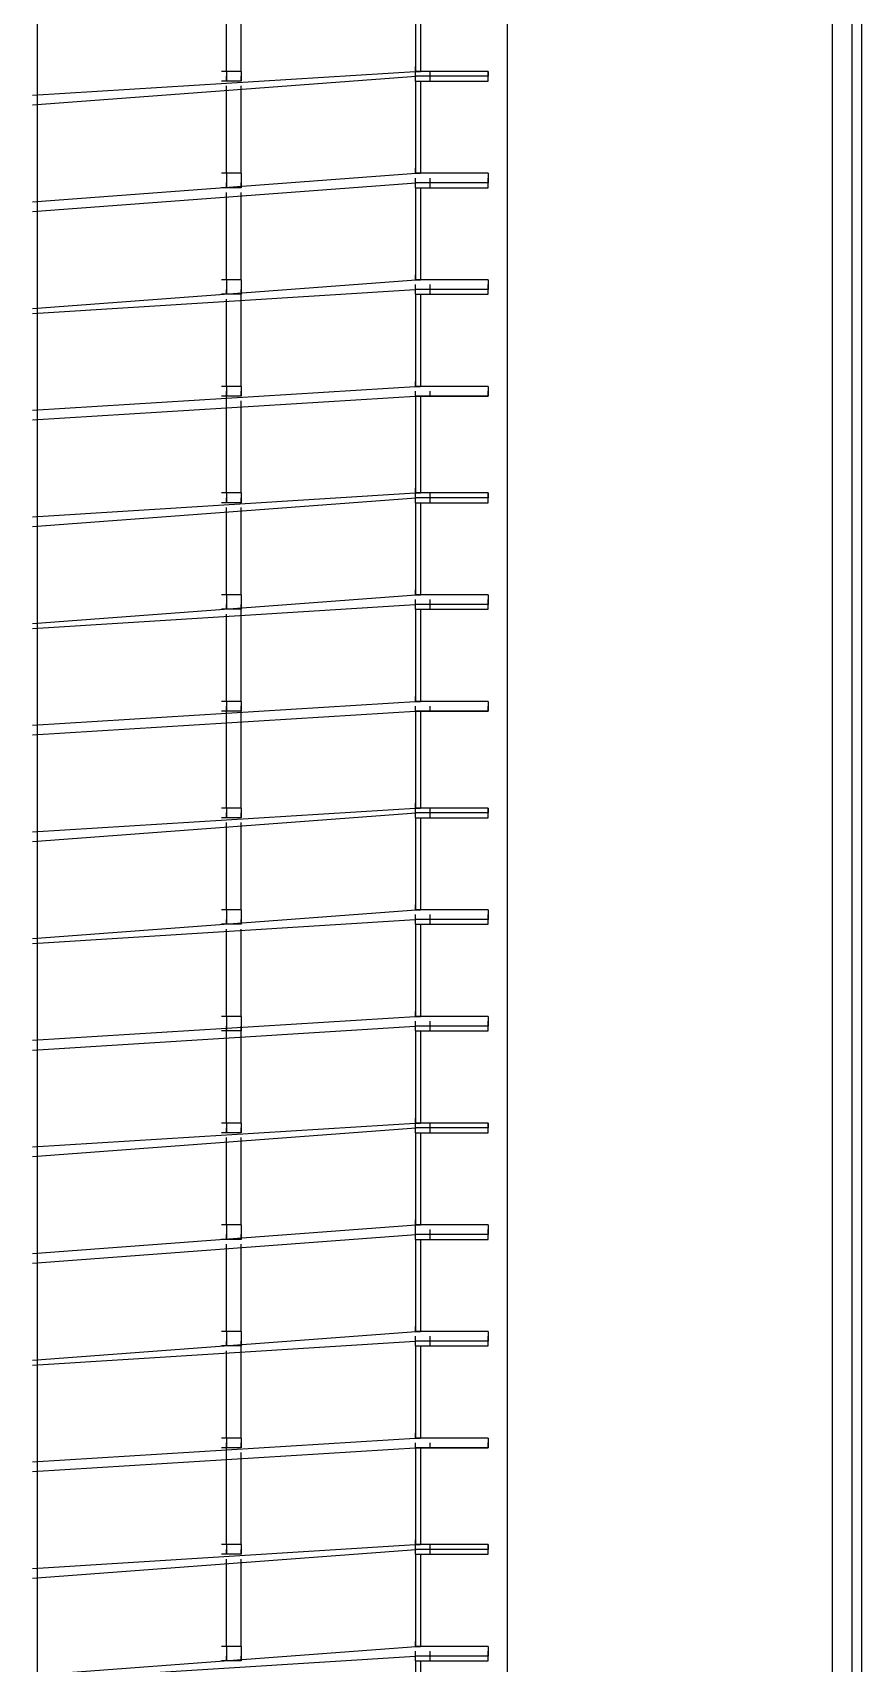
# Model space of a CAD drawing. Header units: inches. Extents: x 144 to 9879, y -166 to 6992.
# Drawn here: x 3853.4 to 4058.2, y 1625 to 2028.1 of the extents above; entities that cross this region are included whole.
import ezdxf

# ---------------------------------------------------------------- set-up
doc = ezdxf.new("R2010")
doc.units = ezdxf.units.IN
doc.header["$MEASUREMENT"] = 0

msp = doc.modelspace()

# ---------------------------------------------------------------- linework, layer by layer
at = {"color": 7}
for points in [[(4051.03, 2546.69), (4051.03, 1418.39)], [(4055.82, 2546.69), (4055.82, 1418.39)], [(4058.21, 2546.69), (4058.21, 1466.3)], [(3970.78, 1418.39), (3970.78, 2460.45)], [(3854.59, 960.85), (3854.59, 2183.76)], [(3901.3, 2018.47), (3901.3, 2041.23)], [(3904.9, 2018.47), (3904.9, 2041.23)], [(3948.02, 2041.23), (3948.02, 2018.47)], [(3949.22, 2041.23), (3949.22, 2018.47)], [(3948.02, 2018.47), (3948.02, 2019.67)], [(3949.22, 2018.47), (3853.39, 2012.48)], [(3949.22, 2017.27), (3853.39, 2010.09)], [(3904.9, 2018.47), (3900.11, 2018.47)], [(3904.9, 2016.08), (3900.11, 2016.08)], [(3901.3, 2018.47), (3901.3, 2016.08)], [(3901.3, 2016.08), (3901.3, 2017.27)], [(3904.9, 2018.47), (3904.9, 2016.08)], [(3904.9, 2016.08), (3904.9, 2017.27)], [(3965.98, 2018.47), (3948.02, 2018.47)], [(3948.02, 2018.47), (3949.22, 2018.47)], [(3948.02, 2016.08), (3948.02, 2018.47)], [(3965.98, 2017.27), (3948.02, 2017.27)], [(3948.02, 2016.08), (3948.02, 1993.32)], [(3948.02, 2016.08), (3949.22, 2016.08)], [(3949.22, 2016.08), (3949.22, 1993.32)], [(3949.22, 2016.08), (3965.98, 2016.08)], [(3951.61, 2016.08), (3951.61, 2018.47)], [(3965.98, 2018.47), (3965.98, 2017.27)], [(3965.98, 2016.08), (3965.98, 2018.47)], [(3901.3, 1993.32), (3901.3, 2014.88)], [(3904.9, 1993.32), (3904.9, 2014.88)], [(3949.22, 1993.32), (3853.39, 1986.13)], [(3904.9, 1993.32), (3900.11, 1993.32)], [(3901.3, 1993.32), (3901.3, 1989.73)], [(3904.9, 1993.32), (3904.9, 1989.73)], [(3948.02, 1993.32), (3948.02, 1994.52)], [(3965.98, 1993.32), (3948.02, 1993.32)], [(3948.02, 1993.32), (3949.22, 1993.32)], [(3948.02, 1989.73), (3948.02, 1992.12)], [(3951.61, 1989.73), (3951.61, 1992.12)], [(3965.98, 1993.32), (3965.98, 1990.92)], [(3965.98, 1989.73), (3965.98, 1992.12)], [(3949.22, 1990.92), (3853.39, 1983.74)], [(3904.9, 1989.73), (3900.11, 1989.73)], [(3901.3, 1989.73), (3901.3, 1990.92)], [(3901.3, 1966.97), (3901.3, 1988.53)], [(3904.9, 1989.73), (3904.9, 1990.92)], [(3904.9, 1966.97), (3904.9, 1988.53)], [(3965.98, 1990.92), (3948.02, 1990.92)], [(3948.02, 1989.73), (3948.02, 1966.97)], [(3948.02, 1989.73), (3949.22, 1989.73)], [(3949.22, 1989.73), (3949.22, 1966.97)], [(3949.22, 1989.73), (3965.98, 1989.73)], [(3949.22, 1966.97), (3853.39, 1959.78)], [(3904.9, 1966.97), (3900.11, 1966.97)], [(3901.3, 1966.97), (3901.3, 1963.38)], [(3904.9, 1966.97), (3904.9, 1963.38)], [(3948.02, 1966.97), (3948.02, 1968.17)], [(3965.98, 1966.97), (3948.02, 1966.97)], [(3948.02, 1966.97), (3949.22, 1966.97)], [(3965.98, 1966.97), (3965.98, 1964.57)], [(3949.22, 1964.57), (3853.39, 1958.58)], [(3904.9, 1963.38), (3900.11, 1963.38)], [(3901.3, 1963.38), (3901.3, 1964.57)], [(3904.9, 1963.38), (3904.9, 1964.57)], [(3904.9, 1940.62), (3904.9, 1963.38)], [(3948.02, 1963.38), (3948.02, 1965.77)], [(3965.98, 1964.57), (3948.02, 1964.57)], [(3948.02, 1963.38), (3948.02, 1940.62)], [(3948.02, 1963.38), (3949.22, 1963.38)], [(3949.22, 1963.38), (3949.22, 1940.62)], [(3949.22, 1963.38), (3965.98, 1963.38)], [(3951.61, 1963.38), (3951.61, 1965.77)], [(3965.98, 1963.38), (3965.98, 1965.77)], [(3901.3, 1940.62), (3901.3, 1962.18)], [(3949.22, 1940.62), (3853.39, 1934.63)], [(3904.9, 1940.62), (3900.11, 1940.62)], [(3901.3, 1940.62), (3901.3, 1938.22)], [(3901.3, 1937.02), (3901.3, 1939.42)], [(3904.9, 1940.62), (3904.9, 1938.22)], [(3904.9, 1938.22), (3904.9, 1939.42)], [(3948.02, 1940.62), (3948.02, 1941.82)], [(3965.98, 1940.62), (3948.02, 1940.62)], [(3948.02, 1940.62), (3949.22, 1940.62)], [(3948.02, 1938.22), (3948.02, 1939.42)], [(3951.61, 1938.22), (3951.61, 1939.42)], [(3965.98, 1940.62), (3965.98, 1938.22)], [(3965.98, 1938.22), (3965.98, 1939.42)], [(3949.22, 1938.22), (3853.39, 1932.23)], [(3904.9, 1938.22), (3900.11, 1938.22)], [(3901.3, 1914.27), (3901.3, 1937.02)], [(3904.9, 1914.27), (3904.9, 1937.02)], [(3965.98, 1938.22), (3948.02, 1938.22)], [(3948.02, 1938.22), (3948.02, 1914.27)], [(3948.02, 1938.22), (3949.22, 1938.22)], [(3949.22, 1938.22), (3949.22, 1914.27)], [(3949.22, 1938.22), (3965.98, 1938.22)], [(3948.02, 1914.27), (3948.02, 1915.46)], [(3949.22, 1914.27), (3853.39, 1908.28)], [(3949.22, 1913.07), (3853.39, 1905.88)], [(3904.9, 1914.27), (3900.11, 1914.27)], [(3904.9, 1911.87), (3900.11, 1911.87)], [(3901.3, 1914.27), (3901.3, 1911.87)], [(3901.3, 1911.87), (3901.3, 1913.07)], [(3901.3, 1889.11), (3901.3, 1910.67)], [(3904.9, 1914.27), (3904.9, 1911.87)], [(3904.9, 1911.87), (3904.9, 1913.07)], [(3904.9, 1889.11), (3904.9, 1910.67)], [(3965.98, 1914.27), (3948.02, 1914.27)], [(3948.02, 1914.27), (3949.22, 1914.27)], [(3948.02, 1911.87), (3948.02, 1914.27)], [(3965.98, 1913.07), (3948.02, 1913.07)], [(3948.02, 1911.87), (3948.02, 1889.11)], [(3948.02, 1911.87), (3949.22, 1911.87)], [(3949.22, 1911.87), (3949.22, 1889.11)], [(3949.22, 1911.87), (3965.98, 1911.87)], [(3951.61, 1911.87), (3951.61, 1914.27)], [(3965.98, 1914.27), (3965.98, 1913.07)], [(3965.98, 1911.87), (3965.98, 1914.27)], [(3948.02, 1889.11), (3948.02, 1890.31)], [(3949.22, 1889.11), (3853.39, 1881.93)], [(3949.22, 1886.72), (3853.39, 1880.73)], [(3904.9, 1889.11), (3900.11, 1889.11)], [(3901.3, 1889.11), (3901.3, 1885.52)], [(3901.3, 1885.52), (3901.3, 1886.72)], [(3904.9, 1889.11), (3904.9, 1885.52)], [(3904.9, 1885.52), (3904.9, 1886.72)], [(3965.98, 1889.11), (3948.02, 1889.11)], [(3948.02, 1889.11), (3949.22, 1889.11)], [(3948.02, 1885.52), (3948.02, 1887.92)], [(3965.98, 1886.72), (3948.02, 1886.72)], [(3951.61, 1885.52), (3951.61, 1887.92)], [(3965.98, 1889.11), (3965.98, 1886.72)], [(3965.98, 1885.52), (3965.98, 1887.92)], [(3904.9, 1885.52), (3900.11, 1885.52)], [(3901.3, 1862.76), (3901.3, 1884.32)], [(3904.9, 1862.76), (3904.9, 1885.52)], [(3948.02, 1885.52), (3948.02, 1862.76)], [(3948.02, 1885.52), (3949.22, 1885.52)], [(3949.22, 1885.52), (3949.22, 1862.76)], [(3949.22, 1885.52), (3965.98, 1885.52)], [(3949.22, 1862.76), (3853.39, 1856.77)], [(3904.9, 1862.76), (3900.11, 1862.76)], [(3901.3, 1862.76), (3901.3, 1860.37)], [(3904.9, 1862.76), (3904.9, 1860.37)], [(3948.02, 1862.76), (3948.02, 1863.96)], [(3965.98, 1862.76), (3948.02, 1862.76)], [(3948.02, 1862.76), (3949.22, 1862.76)], [(3965.98, 1862.76), (3965.98, 1860.37)], [(3949.22, 1860.37), (3853.39, 1854.38)], [(3904.9, 1860.37), (3900.11, 1860.37)], [(3901.3, 1859.17), (3901.3, 1861.57)], [(3901.3, 1836.41), (3901.3, 1859.17)], [(3904.9, 1859.17), (3904.9, 1861.57)], [(3904.9, 1836.41), (3904.9, 1859.17)], [(3948.02, 1860.37), (3948.02, 1861.57)], [(3965.98, 1860.37), (3948.02, 1860.37)], [(3948.02, 1860.37), (3948.02, 1836.41)], [(3948.02, 1860.37), (3949.22, 1860.37)], [(3949.22, 1860.37), (3949.22, 1836.41)], [(3949.22, 1860.37), (3965.98, 1860.37)], [(3951.61, 1860.37), (3951.61, 1861.57)], [(3965.98, 1860.37), (3965.98, 1861.57)], [(3949.22, 1836.41), (3853.39, 1830.42)], [(3949.22, 1835.21), (3853.39, 1828.03)], [(3904.9, 1836.41), (3900.11, 1836.41)], [(3904.9, 1834.02), (3900.11, 1834.02)], [(3901.3, 1836.41), (3901.3, 1834.02)], [(3901.3, 1834.02), (3901.3, 1835.21)], [(3904.9, 1836.41), (3904.9, 1834.02)], [(3904.9, 1834.02), (3904.9, 1835.21)], [(3948.02, 1836.41), (3948.02, 1837.61)], [(3965.98, 1836.41), (3948.02, 1836.41)], [(3948.02, 1836.41), (3949.22, 1836.41)], [(3948.02, 1834.02), (3948.02, 1836.41)], [(3965.98, 1835.21), (3948.02, 1835.21)], [(3948.02, 1834.02), (3948.02, 1811.26)], [(3948.02, 1834.02), (3949.22, 1834.02)], [(3949.22, 1834.02), (3949.22, 1811.26)], [(3949.22, 1834.02), (3965.98, 1834.02)], [(3951.61, 1834.02), (3951.61, 1836.41)], [(3965.98, 1836.41), (3965.98, 1835.21)], [(3965.98, 1834.02), (3965.98, 1836.41)], [(3901.3, 1811.26), (3901.3, 1832.82)], [(3904.9, 1811.26), (3904.9, 1832.82)], [(3949.22, 1811.26), (3853.39, 1804.07)], [(3904.9, 1811.26), (3900.11, 1811.26)], [(3901.3, 1811.26), (3901.3, 1807.67)], [(3904.9, 1811.26), (3904.9, 1807.67)], [(3948.02, 1811.26), (3948.02, 1812.46)], [(3965.98, 1811.26), (3948.02, 1811.26)], [(3948.02, 1811.26), (3949.22, 1811.26)], [(3948.02, 1807.67), (3948.02, 1810.06)], [(3951.61, 1807.67), (3951.61, 1810.06)], [(3965.98, 1811.26), (3965.98, 1808.86)], [(3965.98, 1807.67), (3965.98, 1810.06)], [(3949.22, 1808.86), (3853.39, 1802.88)], [(3904.9, 1807.67), (3900.11, 1807.67)], [(3901.3, 1807.67), (3901.3, 1808.86)], [(3901.3, 1784.91), (3901.3, 1806.47)], [(3904.9, 1807.67), (3904.9, 1808.86)], [(3904.9, 1784.91), (3904.9, 1806.47)], [(3965.98, 1808.86), (3948.02, 1808.86)], [(3948.02, 1807.67), (3948.02, 1784.91)], [(3948.02, 1807.67), (3949.22, 1807.67)], [(3949.22, 1807.67), (3949.22, 1784.91)], [(3949.22, 1807.67), (3965.98, 1807.67)], [(3948.02, 1784.91), (3948.02, 1786.11)], [(3949.22, 1784.91), (3853.39, 1778.92)], [(3949.22, 1782.51), (3853.39, 1776.52)], [(3904.9, 1784.91), (3900.11, 1784.91)], [(3901.3, 1784.91), (3901.3, 1781.32)], [(3901.3, 1781.32), (3901.3, 1782.51)], [(3904.9, 1784.91), (3904.9, 1781.32)], [(3904.9, 1781.32), (3904.9, 1782.51)], [(3965.98, 1784.91), (3948.02, 1784.91)], [(3948.02, 1784.91), (3949.22, 1784.91)], [(3948.02, 1781.32), (3948.02, 1783.71)], [(3965.98, 1782.51), (3948.02, 1782.51)], [(3951.61, 1781.32), (3951.61, 1783.71)], [(3965.98, 1784.91), (3965.98, 1782.51)], [(3965.98, 1781.32), (3965.98, 1783.71)], [(3904.9, 1781.32), (3900.11, 1781.32)], [(3901.3, 1758.56), (3901.3, 1781.32)], [(3904.9, 1758.56), (3904.9, 1781.32)], [(3948.02, 1781.32), (3948.02, 1758.56)], [(3948.02, 1781.32), (3949.22, 1781.32)], [(3949.22, 1781.32), (3949.22, 1758.56)], [(3949.22, 1781.32), (3965.98, 1781.32)], [(3949.22, 1758.56), (3853.39, 1752.57)], [(3949.22, 1757.36), (3853.39, 1750.17)], [(3904.9, 1758.56), (3900.11, 1758.56)], [(3901.3, 1758.56), (3901.3, 1756.16)], [(3901.3, 1756.16), (3901.3, 1757.36)], [(3904.9, 1758.56), (3904.9, 1756.16)], [(3904.9, 1756.16), (3904.9, 1757.36)], [(3948.02, 1758.56), (3948.02, 1759.76)], [(3965.98, 1758.56), (3948.02, 1758.56)], [(3948.02, 1758.56), (3949.22, 1758.56)], [(3948.02, 1756.16), (3948.02, 1758.56)], [(3965.98, 1757.36), (3948.02, 1757.36)], [(3951.61, 1756.16), (3951.61, 1758.56)], [(3965.98, 1758.56), (3965.98, 1757.36)], [(3965.98, 1756.16), (3965.98, 1758.56)], [(3904.9, 1756.16), (3900.11, 1756.16)], [(3901.3, 1733.4), (3901.3, 1754.96)], [(3904.9, 1733.4), (3904.9, 1754.96)], [(3948.02, 1756.16), (3948.02, 1733.4)], [(3948.02, 1756.16), (3949.22, 1756.16)], [(3949.22, 1756.16), (3949.22, 1733.4)], [(3949.22, 1756.16), (3965.98, 1756.16)], [(3949.22, 1733.4), (3853.39, 1726.22)], [(3904.9, 1733.4), (3900.11, 1733.4)], [(3901.3, 1733.4), (3901.3, 1729.81)], [(3904.9, 1733.4), (3904.9, 1729.81)], [(3948.02, 1732.21), (3948.02, 1734.6)], [(3965.98, 1733.4), (3948.02, 1733.4)], [(3948.02, 1733.4), (3949.22, 1733.4)], [(3965.98, 1733.4), (3965.98, 1731.01)], [(3949.22, 1731.01), (3853.39, 1723.82)], [(3904.9, 1729.81), (3900.11, 1729.81)], [(3901.3, 1729.81), (3901.3, 1731.01)], [(3904.9, 1729.81), (3904.9, 1731.01)], [(3948.02, 1729.81), (3948.02, 1732.21)], [(3965.98, 1731.01), (3948.02, 1731.01)], [(3948.02, 1729.81), (3948.02, 1707.05)], [(3948.02, 1729.81), (3949.22, 1729.81)], [(3949.22, 1729.81), (3949.22, 1707.05)], [(3949.22, 1729.81), (3965.98, 1729.81)], [(3951.61, 1729.81), (3951.61, 1732.21)], [(3965.98, 1729.81), (3965.98, 1732.21)], [(3901.3, 1707.05), (3901.3, 1728.61)], [(3904.9, 1707.05), (3904.9, 1728.61)], [(3949.22, 1707.05), (3853.39, 1699.87)], [(3904.9, 1707.05), (3900.11, 1707.05)], [(3901.3, 1707.05), (3901.3, 1703.46)], [(3904.9, 1707.05), (3904.9, 1703.46)], [(3948.02, 1707.05), (3948.02, 1708.25)], [(3965.98, 1707.05), (3948.02, 1707.05)], [(3948.02, 1707.05), (3949.22, 1707.05)], [(3948.02, 1703.46), (3948.02, 1705.86)], [(3951.61, 1703.46), (3951.61, 1705.86)], [(3965.98, 1707.05), (3965.98, 1704.66)], [(3965.98, 1703.46), (3965.98, 1705.86)], [(3949.22, 1704.66), (3853.39, 1698.67)], [(3904.9, 1703.46), (3900.11, 1703.46)], [(3901.3, 1703.46), (3901.3, 1704.66)], [(3901.3, 1680.7), (3901.3, 1702.26)], [(3904.9, 1703.46), (3904.9, 1704.66)], [(3904.9, 1680.7), (3904.9, 1703.46)], [(3965.98, 1704.66), (3948.02, 1704.66)], [(3948.02, 1703.46), (3948.02, 1680.7)], [(3948.02, 1703.46), (3949.22, 1703.46)], [(3949.22, 1703.46), (3949.22, 1680.7)], [(3949.22, 1703.46), (3965.98, 1703.46)], [(3948.02, 1680.7), (3948.02, 1681.9)], [(3949.22, 1680.7), (3853.39, 1674.71)], [(3949.22, 1678.31), (3853.39, 1672.32)], [(3904.9, 1680.7), (3900.11, 1680.7)], [(3904.9, 1678.31), (3900.11, 1678.31)], [(3901.3, 1680.7), (3901.3, 1678.31)], [(3901.3, 1677.11), (3901.3, 1679.51)], [(3901.3, 1654.35), (3901.3, 1677.11)], [(3904.9, 1680.7), (3904.9, 1678.31)], [(3904.9, 1678.31), (3904.9, 1679.51)], [(3904.9, 1654.35), (3904.9, 1677.11)], [(3965.98, 1680.7), (3948.02, 1680.7)], [(3948.02, 1680.7), (3949.22, 1680.7)], [(3948.02, 1678.31), (3948.02, 1679.51)], [(3965.98, 1678.31), (3948.02, 1678.31)], [(3948.02, 1678.31), (3948.02, 1654.35)], [(3948.02, 1678.31), (3949.22, 1678.31)], [(3949.22, 1678.31), (3949.22, 1654.35)], [(3949.22, 1678.31), (3965.98, 1678.31)], [(3951.61, 1678.31), (3951.61, 1679.51)], [(3965.98, 1680.7), (3965.98, 1678.31)], [(3965.98, 1678.31), (3965.98, 1679.51)], [(3949.22, 1654.35), (3853.39, 1648.36)], [(3949.22, 1653.15), (3853.39, 1645.97)], [(3904.9, 1654.35), (3900.11, 1654.35)], [(3901.3, 1654.35), (3901.3, 1651.96)], [(3901.3, 1651.96), (3901.3, 1653.15)], [(3904.9, 1654.35), (3904.9, 1651.96)], [(3904.9, 1651.96), (3904.9, 1653.15)], [(3948.02, 1654.35), (3948.02, 1655.55)], [(3965.98, 1654.35), (3948.02, 1654.35)], [(3948.02, 1654.35), (3949.22, 1654.35)], [(3948.02, 1651.96), (3948.02, 1654.35)], [(3965.98, 1653.15), (3948.02, 1653.15)], [(3951.61, 1651.96), (3951.61, 1654.35)], [(3965.98, 1654.35), (3965.98, 1653.15)], [(3965.98, 1651.96), (3965.98, 1654.35)], [(3904.9, 1651.96), (3900.11, 1651.96)], [(3901.3, 1629.2), (3901.3, 1650.76)], [(3904.9, 1629.2), (3904.9, 1650.76)], [(3948.02, 1651.96), (3948.02, 1629.2)], [(3948.02, 1651.96), (3949.22, 1651.96)], [(3949.22, 1651.96), (3949.22, 1629.2)], [(3949.22, 1651.96), (3965.98, 1651.96)], [(3949.22, 1629.2), (3853.39, 1622.01)], [(3904.9, 1629.2), (3900.11, 1629.2)], [(3901.3, 1629.2), (3901.3, 1625.61)], [(3904.9, 1629.2), (3904.9, 1625.61)], [(3948.02, 1629.2), (3948.02, 1630.4)], [(3965.98, 1629.2), (3948.02, 1629.2)], [(3948.02, 1629.2), (3949.22, 1629.2)], [(3965.98, 1629.2), (3965.98, 1626.8)], [(3949.22, 1626.8), (3853.39, 1620.81)], [(3904.9, 1625.61), (3900.11, 1625.61)], [(3901.3, 1625.61), (3901.3, 1626.8)], [(3904.9, 1625.61), (3904.9, 1626.8)], [(3948.02, 1625.61), (3948.02, 1628)], [(3965.98, 1626.8), (3948.02, 1626.8)], [(3948.02, 1625.61), (3948.02, 1602.85)], [(3948.02, 1625.61), (3949.22, 1625.61)], [(3949.22, 1625.61), (3949.22, 1602.85)], [(3949.22, 1625.61), (3965.98, 1625.61)], [(3951.61, 1625.61), (3951.61, 1628)], [(3965.98, 1625.61), (3965.98, 1628)]]:
    msp.add_lwpolyline(points, dxfattribs=at)

doc.saveas('drawing.dxf')
